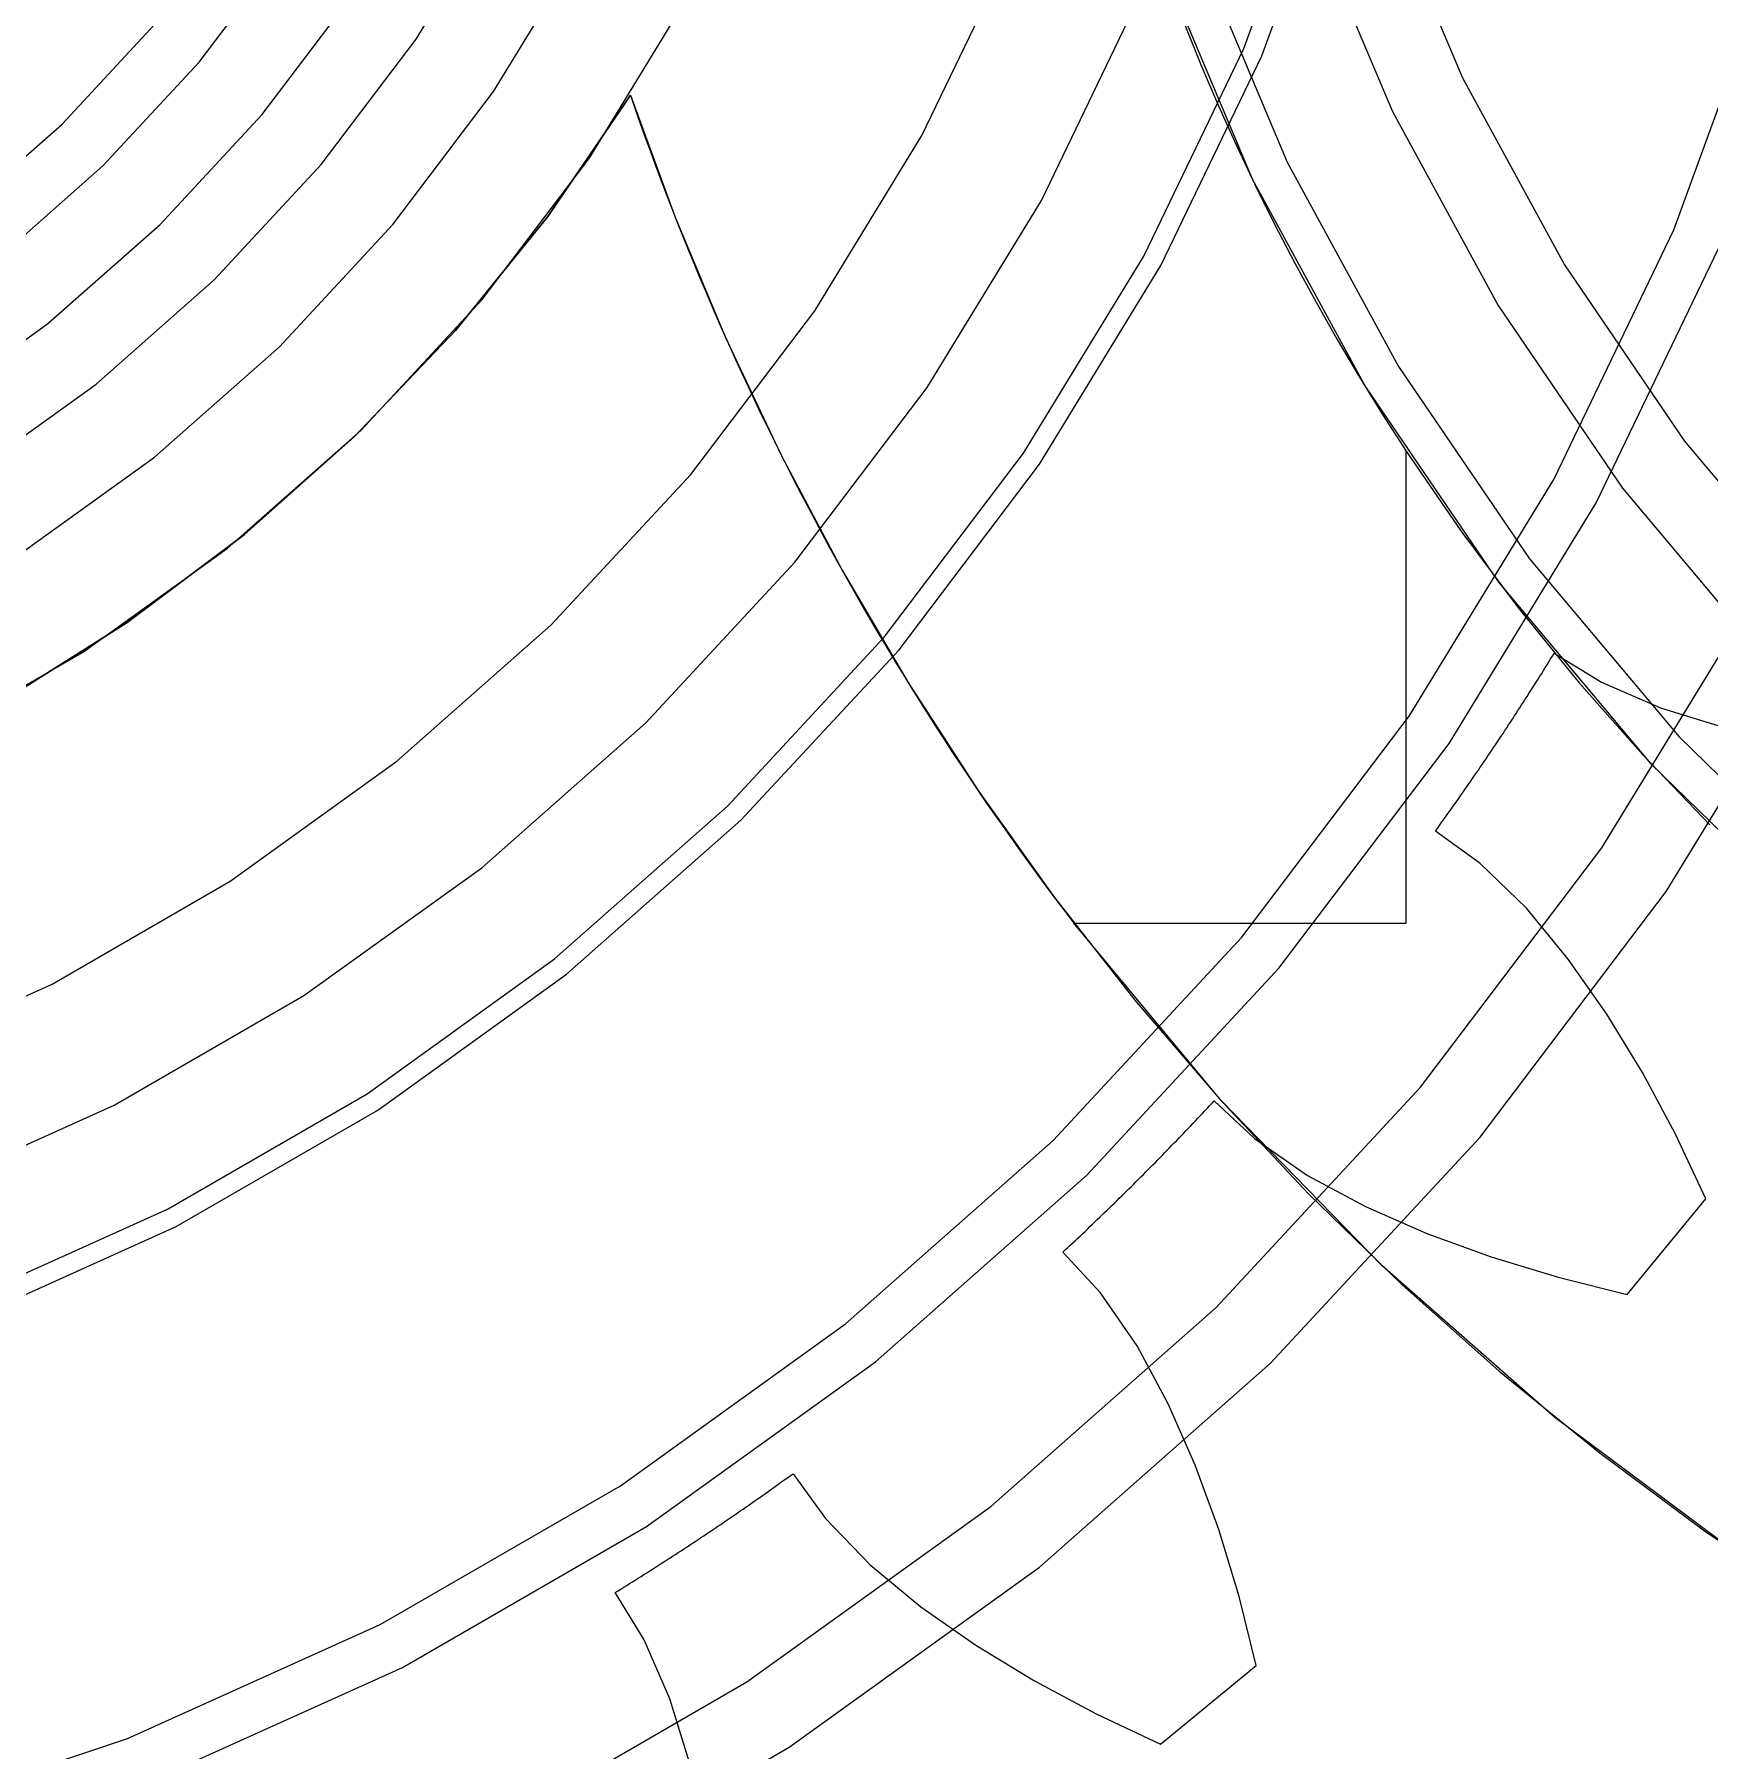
# Model space of a CAD drawing. Header units: millimetres. Extents: x -9 to 243, y -53 to 196.
# Drawn here: x 27.622 to 31.93, y 139.013 to 143.425 of the extents above; entities that cross this region are included whole.
import ezdxf

# ---------------------------------------------------------------- set-up
doc = ezdxf.new("R2010")
doc.units = ezdxf.units.MM
doc.linetypes.add('DASHED', pattern=[1.524, 1.27, -0.254])
doc.layers.add('HIDDEN', color=8, linetype='DASHED')

msp = doc.modelspace()

# ---------------------------------------------------------------- linework, layer by layer
at = {"layer": 'HIDDEN'}
for points in [[(32.21372, 150.27367), (31.77838, 149.84905), (31.38749, 149.38321), (31.04493, 148.88075), (30.75409, 148.34669), (30.51788, 147.78632), (30.33863, 147.20522), (30.21813, 146.60916), (30.15758, 146.00406), (30.15758, 145.39594), (30.21813, 144.79084), (30.33863, 144.19478), (30.51788, 143.61368), (30.75409, 143.05331), (31.04493, 142.51925), (31.38749, 142.01679), (31.77838, 141.55095), (32.21372, 141.12633)], [(32.27988, 150.19869), (31.85169, 149.78104), (31.4672, 149.32283), (31.13025, 148.82861), (30.84419, 148.3033), (30.61184, 147.75212), (30.43554, 147.18054), (30.31702, 146.59425), (30.25746, 145.99908), (30.25746, 145.40092), (30.31702, 144.80575), (30.43554, 144.21946), (30.61184, 143.64788), (30.84419, 143.0967), (31.13025, 142.57139), (31.4672, 142.07717), (31.85169, 141.61896), (32.27988, 141.20131)], [(32.27988, 150.19869), (31.85169, 149.78104), (31.4672, 149.32283), (31.13025, 148.82861), (30.84419, 148.3033), (30.61184, 147.75212), (30.43554, 147.18054), (30.31702, 146.59425), (30.25746, 145.99908), (30.25746, 145.40092), (30.31702, 144.80575), (30.43554, 144.21946), (30.61184, 143.64788), (30.84419, 143.0967), (31.13025, 142.57139), (31.4672, 142.07717), (31.85169, 141.61896), (32.27988, 141.20131)], [(32.27988, 150.19869), (31.85169, 149.78104), (31.4672, 149.32283), (31.13025, 148.82861), (30.84419, 148.3033), (30.61184, 147.75212), (30.43554, 147.18054), (30.31702, 146.59425), (30.25746, 145.99908), (30.25746, 145.40092), (30.31702, 144.80575), (30.43554, 144.21946), (30.61184, 143.64788), (30.84419, 143.0967), (31.13025, 142.57139), (31.4672, 142.07717), (31.85169, 141.61896), (32.27988, 141.20131)], [(32.27988, 150.19869), (31.85169, 149.78104), (31.4672, 149.32283), (31.13025, 148.82861), (30.84419, 148.3033), (30.61184, 147.75212), (30.43554, 147.18054), (30.31702, 146.59425), (30.25746, 145.99908), (30.25746, 145.40092), (30.31702, 144.80575), (30.43554, 144.21946), (30.61184, 143.64788), (30.84419, 143.0967), (31.13025, 142.57139), (31.4672, 142.07717), (31.85169, 141.61896), (32.27988, 141.20131)], [(32.0716, 149.57698), (31.70634, 149.14169), (31.38624, 148.67218), (31.11448, 148.17314), (30.89375, 147.64951), (30.72626, 147.10652), (30.61366, 146.54954), (30.55709, 145.98412), (30.55709, 145.41588), (30.61366, 144.85046), (30.72626, 144.29348), (30.89375, 143.75049), (31.11448, 143.22686), (31.38624, 142.72782), (31.70634, 142.25831), (32.0716, 141.82302)], [(32.0716, 149.57698), (31.70634, 149.14169), (31.38624, 148.67218), (31.11448, 148.17314), (30.89375, 147.64951), (30.72626, 147.10652), (30.61366, 146.54954), (30.55709, 145.98412), (30.55709, 145.41588), (30.61366, 144.85046), (30.72626, 144.29348), (30.89375, 143.75049), (31.11448, 143.22686), (31.38624, 142.72782), (31.70634, 142.25831), (32.0716, 141.82302)], [(32.21821, 149.44095), (31.86577, 149.02092), (31.5569, 148.56789), (31.29467, 148.08636), (31.08169, 147.58111), (30.92007, 147.05717), (30.81143, 146.51973), (30.75684, 145.97415), (30.75684, 145.42585), (30.81143, 144.88027), (30.92007, 144.34283), (31.08169, 143.81889), (31.29467, 143.31364), (31.5569, 142.83211), (31.86577, 142.37908), (32.21821, 141.95905)], [(32.21821, 149.44095), (31.86577, 149.02092), (31.5569, 148.56789), (31.29467, 148.08636), (31.08169, 147.58111), (30.92007, 147.05717), (30.81143, 146.51973), (30.75684, 145.97415), (30.75684, 145.42585), (30.81143, 144.88027), (30.92007, 144.34283), (31.08169, 143.81889), (31.29467, 143.31364), (31.5569, 142.83211), (31.86577, 142.37908), (32.21821, 141.95905)], [(27.18651, 138.81724), (27.86219, 139.04425), (28.51191, 139.33742), (29.12921, 139.69381), (29.70795, 140.1099), (30.24239, 140.58155), (30.72722, 141.10407), (31.15761, 141.67226), (31.52928, 142.28048), (31.83855, 142.92269), (32.08235, 143.5925), (32.25823, 144.28326), (32.36447, 144.98809), (32.4, 145.7)], [(27.90759, 138.92858), (28.5686, 139.22684), (29.19662, 139.58943), (29.78543, 140.01275), (30.32916, 140.4926), (30.82241, 141.02419), (31.26028, 141.60226), (31.63842, 142.22105), (31.95306, 142.87442), (32.20109, 143.55587), (32.38003, 144.25863), (32.48812, 144.97572), (32.52426, 145.7)], [(28.78563, 138.80349), (29.45473, 139.1898), (30.08205, 139.64081), (30.66134, 140.15203), (31.18684, 140.7184), (31.65335, 141.33427), (32.05622, 141.99353), (32.39144, 142.68963), (32.65569, 143.41565), (32.84634, 144.16437), (32.96149, 144.92835), (33, 145.7)], [(28.78563, 138.80349), (29.45473, 139.1898), (30.08205, 139.64081), (30.66134, 140.15203), (31.18684, 140.7184), (31.65335, 141.33427), (32.05622, 141.99353), (32.39144, 142.68963), (32.65569, 143.41565), (32.84634, 144.16437), (32.96149, 144.92835), (33, 145.7)], [(28.87687, 138.62552), (29.56324, 139.02179), (30.20674, 139.48444), (30.80098, 140.00886), (31.34005, 140.58984), (31.8186, 141.22161), (32.23186, 141.89788), (32.57574, 142.61194), (32.8468, 143.3567), (33.04237, 144.12474), (33.16049, 144.90844), (33.2, 145.7)], [(28.87687, 138.62552), (29.56324, 139.02179), (30.20674, 139.48444), (30.80098, 140.00886), (31.34005, 140.58984), (31.8186, 141.22161), (32.23186, 141.89788), (32.57574, 142.61194), (32.8468, 143.3567), (33.04237, 144.12474), (33.16049, 144.90844), (33.2, 145.7)], [(27.42378, 140.1613), (27.96445, 140.40526), (28.47815, 140.70185), (28.95976, 141.0481), (29.40451, 141.44059), (29.80796, 141.87541), (30.16612, 142.34825), (30.47542, 142.85439), (30.73278, 143.38881), (30.93566, 143.94621)], [(27.42378, 140.1613), (27.96445, 140.40526), (28.47815, 140.70185), (28.95976, 141.0481), (29.40451, 141.44059), (29.80796, 141.87541), (30.16612, 142.34825), (30.47542, 142.85439), (30.73278, 143.38881), (30.93566, 143.94621)], [(27.44205, 140.11476), (27.98726, 140.36077), (28.50528, 140.65984), (28.99094, 141.00901), (29.43942, 141.4048), (29.84627, 141.84327), (30.20743, 142.32008), (30.51933, 142.83048), (30.77886, 143.36939), (30.98344, 143.93147)], [(27.44205, 140.11476), (27.98726, 140.36077), (28.50528, 140.65984), (28.99094, 141.00901), (29.43942, 141.4048), (29.84627, 141.84327), (30.20743, 142.32008), (30.51933, 142.83048), (30.77886, 143.36939), (30.98344, 143.93147)], [(27.44205, 140.11476), (27.98726, 140.36077), (28.50528, 140.65984), (28.99094, 141.00901), (29.43942, 141.4048), (29.84627, 141.84327), (30.20743, 142.32008), (30.51933, 142.83048), (30.77886, 143.36939), (30.98344, 143.93147)], [(27.44205, 140.11476), (27.98726, 140.36077), (28.50528, 140.65984), (28.99094, 141.00901), (29.43942, 141.4048), (29.84627, 141.84327), (30.20743, 142.32008), (30.51933, 142.83048), (30.77886, 143.36939), (30.98344, 143.93147)], [(21.78564, 143.58297), (22.01364, 143.24855), (22.27381, 142.9385), (22.56356, 142.65589), (22.88, 142.40353), (23.22, 142.18394), (23.58017, 141.99929), (23.95694, 141.85141), (24.34657, 141.74179), (24.74516, 141.67151), (25.14878, 141.64126), (25.5534, 141.65135), (25.95501, 141.70168), (26.34961, 141.79175), (26.73328, 141.92065), (27.10222, 142.08712), (27.45274, 142.28949), (27.78137, 142.52576), (28.08484, 142.79358), (28.36014, 143.09028), (28.60453, 143.41292), (28.81558, 143.75829)], [(21.78564, 143.58297), (22.01364, 143.24855), (22.27381, 142.9385), (22.56356, 142.65589), (22.88, 142.40353), (23.22, 142.18394), (23.58017, 141.99929), (23.95694, 141.85141), (24.34657, 141.74179), (24.74516, 141.67151), (25.14878, 141.64126), (25.5534, 141.65135), (25.95501, 141.70168), (26.34961, 141.79175), (26.73328, 141.92065), (27.10222, 142.08712), (27.45274, 142.28949), (27.78137, 142.52576), (28.08484, 142.79358), (28.36014, 143.09028), (28.60453, 143.41292), (28.81558, 143.75829)], [(21.78564, 143.58297), (22.01364, 143.24855), (22.27381, 142.9385), (22.56356, 142.65589), (22.88, 142.40353), (23.22, 142.18394), (23.58017, 141.99929), (23.95694, 141.85141), (24.34657, 141.74179), (24.74516, 141.67151), (25.14878, 141.64126), (25.5534, 141.65135), (25.95501, 141.70168), (26.34961, 141.79175), (26.73328, 141.92065), (27.10222, 142.08712), (27.45274, 142.28949), (27.78137, 142.52576), (28.08484, 142.79358), (28.36014, 143.09028), (28.60453, 143.41292), (28.81558, 143.75829)], [(21.78564, 143.58297), (22.01364, 143.24855), (22.27381, 142.9385), (22.56356, 142.65589), (22.88, 142.40353), (23.22, 142.18394), (23.58017, 141.99929), (23.95694, 141.85141), (24.34657, 141.74179), (24.74516, 141.67151), (25.14878, 141.64126), (25.5534, 141.65135), (25.95501, 141.70168), (26.34961, 141.79175), (26.73328, 141.92065), (27.10222, 142.08712), (27.45274, 142.28949), (27.78137, 142.52576), (28.08484, 142.79358), (28.36014, 143.09028), (28.60453, 143.41292), (28.81558, 143.75829)], [(21.10554, 143.70413), (21.32486, 143.3014), (21.58319, 142.9225), (21.87796, 142.57121), (22.20625, 142.25101), (22.56478, 141.96509), (22.95, 141.71628), (23.35808, 141.50707), (23.78496, 141.33953), (24.2264, 141.21533), (24.67802, 141.1357), (25.13532, 141.10143), (25.59376, 141.11286), (26.04878, 141.16988), (26.49587, 141.27193), (26.93057, 141.41798), (27.34857, 141.60659), (27.74571, 141.83588), (28.11805, 142.10358), (28.46189, 142.40701), (28.7738, 142.74318), (29.0507, 143.10873), (29.28982, 143.50003)], [(21.10554, 143.70413), (21.32486, 143.3014), (21.58319, 142.9225), (21.87796, 142.57121), (22.20625, 142.25101), (22.56478, 141.96509), (22.95, 141.71628), (23.35808, 141.50707), (23.78496, 141.33953), (24.2264, 141.21533), (24.67802, 141.1357), (25.13532, 141.10143), (25.59376, 141.11286), (26.04878, 141.16988), (26.49587, 141.27193), (26.93057, 141.41798), (27.34857, 141.60659), (27.74571, 141.83588), (28.11805, 142.10358), (28.46189, 142.40701), (28.7738, 142.74318), (29.0507, 143.10873), (29.28982, 143.50003)], [(21.95546, 143.68675), (22.17229, 143.36872), (22.4197, 143.07387), (22.69525, 142.80511), (22.99618, 142.56513), (23.31951, 142.3563), (23.66203, 142.1807), (24.02033, 142.04007), (24.39085, 141.93583), (24.76991, 141.86899), (25.15374, 141.84022), (25.53853, 141.84982), (25.92045, 141.89768), (26.29571, 141.98333), (26.66057, 142.10592), (27.01142, 142.26423), (27.34476, 142.45668), (27.65728, 142.68137), (27.94588, 142.93605), (28.20768, 143.21821), (28.44009, 143.52503)], [(21.95546, 143.68675), (22.17229, 143.36872), (22.4197, 143.07387), (22.69525, 142.80511), (22.99618, 142.56513), (23.31951, 142.3563), (23.66203, 142.1807), (24.02033, 142.04007), (24.39085, 141.93583), (24.76991, 141.86899), (25.15374, 141.84022), (25.53853, 141.84982), (25.92045, 141.89768), (26.29571, 141.98333), (26.66057, 142.10592), (27.01142, 142.26423), (27.34476, 142.45668), (27.65728, 142.68137), (27.94588, 142.93605), (28.20768, 143.21821), (28.44009, 143.52503)], [(21.58085, 143.45783), (21.82233, 143.10364), (22.09788, 142.77526), (22.40475, 142.47594), (22.7399, 142.20867), (23.1, 141.97609), (23.48147, 141.78052), (23.88051, 141.62391), (24.29316, 141.50781), (24.71532, 141.43337), (25.1428, 141.40134), (25.57134, 141.41202), (25.99669, 141.46533), (26.41461, 141.56072), (26.82097, 141.69724), (27.21171, 141.87355), (27.58295, 142.08789), (27.93101, 142.33812), (28.25242, 142.62177), (28.54399, 142.93601), (28.80283, 143.27772), (29.02635, 143.64351)], [(21.58085, 143.45783), (21.82233, 143.10364), (22.09788, 142.77526), (22.40475, 142.47594), (22.7399, 142.20867), (23.1, 141.97609), (23.48147, 141.78052), (23.88051, 141.62391), (24.29316, 141.50781), (24.71532, 141.43337), (25.1428, 141.40134), (25.57134, 141.41202), (25.99669, 141.46533), (26.41461, 141.56072), (26.82097, 141.69724), (27.21171, 141.87355), (27.58295, 142.08789), (27.93101, 142.33812), (28.25242, 142.62177), (28.54399, 142.93601), (28.80283, 143.27772), (29.02635, 143.64351)], [(22.34047, 143.49611), (22.57436, 143.21737), (22.83485, 142.9633), (23.11934, 142.73643), (23.425, 142.53901), (23.7488, 142.373), (24.08752, 142.24007), (24.4378, 142.14151), (24.79615, 142.07833), (25.159, 142.05113), (25.52276, 142.06021), (25.88382, 142.10545), (26.23857, 142.18642), (26.58349, 142.30231), (26.91517, 142.45197), (27.23029, 142.63391), (27.52574, 142.84632), (27.79856, 143.08709), (28.04606, 143.35383), (28.26577, 143.64388)], [(22.34047, 143.49611), (22.57436, 143.21737), (22.83485, 142.9633), (23.11934, 142.73643), (23.425, 142.53901), (23.7488, 142.373), (24.08752, 142.24007), (24.4378, 142.14151), (24.79615, 142.07833), (25.159, 142.05113), (25.52276, 142.06021), (25.88382, 142.10545), (26.23857, 142.18642), (26.58349, 142.30231), (26.91517, 142.45197), (27.23029, 142.63391), (27.52574, 142.84632), (27.79856, 143.08709), (28.04606, 143.35383), (28.26577, 143.64388)], [(27.18631, 140.76637), (27.66792, 140.98368), (28.1255, 141.24786), (28.5545, 141.55629), (28.95066, 141.90591), (29.31004, 142.29323), (29.62907, 142.7144), (29.90457, 143.16525), (30.13382, 143.6413)], [(27.18631, 140.76637), (27.66792, 140.98368), (28.1255, 141.24786), (28.5545, 141.55629), (28.95066, 141.90591), (29.31004, 142.29323), (29.62907, 142.7144), (29.90457, 143.16525), (30.13382, 143.6413)], [(22.46004, 143.58668), (22.68432, 143.3194), (22.9341, 143.07577), (23.2069, 142.85822), (23.5, 142.66891), (23.8105, 142.50973), (24.1353, 142.38225), (24.47118, 142.28775), (24.8148, 142.22716), (25.16274, 142.20109), (25.51156, 142.20979), (25.85777, 142.25317), (26.19794, 142.33082), (26.52869, 142.44194), (26.84674, 142.58545), (27.14891, 142.75991), (27.43221, 142.96359), (27.69383, 143.19447), (27.93116, 143.45024)], [(22.46004, 143.58668), (22.68432, 143.3194), (22.9341, 143.07577), (23.2069, 142.85822), (23.5, 142.66891), (23.8105, 142.50973), (24.1353, 142.38225), (24.47118, 142.28775), (24.8148, 142.22716), (25.16274, 142.20109), (25.51156, 142.20979), (25.85777, 142.25317), (26.19794, 142.33082), (26.52869, 142.44194), (26.84674, 142.58545), (27.14891, 142.75991), (27.43221, 142.96359), (27.69383, 143.19447), (27.93116, 143.45024)], [(22.46004, 143.58668), (22.68432, 143.3194), (22.9341, 143.07577), (23.2069, 142.85822), (23.5, 142.66891), (23.8105, 142.50973), (24.1353, 142.38225), (24.47118, 142.28775), (24.8148, 142.22716), (25.16274, 142.20109), (25.51156, 142.20979), (25.85777, 142.25317), (26.19794, 142.33082), (26.52869, 142.44194), (26.84674, 142.58545), (27.14891, 142.75991), (27.43221, 142.96359), (27.69383, 143.19447), (27.93116, 143.45024)], [(22.46004, 143.58668), (22.68432, 143.3194), (22.9341, 143.07577), (23.2069, 142.85822), (23.5, 142.66891), (23.8105, 142.50973), (24.1353, 142.38225), (24.47118, 142.28775), (24.8148, 142.22716), (25.16274, 142.20109), (25.51156, 142.20979), (25.85777, 142.25317), (26.19794, 142.33082), (26.52869, 142.44194), (26.84674, 142.58545), (27.14891, 142.75991), (27.43221, 142.96359), (27.69383, 143.19447), (27.93116, 143.45024)], [(27.31418, 140.44056), (27.82759, 140.67222), (28.31539, 140.95385), (28.77272, 141.28265), (29.19504, 141.65535), (29.57815, 142.06825), (29.91825, 142.51724), (30.21195, 142.99787), (30.45634, 143.50534)], [(27.31418, 140.44056), (27.82759, 140.67222), (28.31539, 140.95385), (28.77272, 141.28265), (29.19504, 141.65535), (29.57815, 142.06825), (29.91825, 142.51724), (30.21195, 142.99787), (30.45634, 143.50534)], [(30.58048, 143.44911), (30.62294, 143.34497), (30.66731, 143.24164), (30.71357, 143.13914), (30.76172, 143.03752), (30.81174, 142.9368), (30.8636, 142.83701), (30.91729, 142.7382), (30.9728, 142.6404), (31.0301, 142.54364), (31.08917, 142.44795), (31.15, 142.35336)], [(27.54202, 141.71169), (27.8612, 141.91297), (28.16281, 142.13973), (28.44482, 142.39045), (28.70533, 142.66344), (28.94259, 142.95687), (29.155, 143.26875)], [(29.155, 143.26875), (28.94259, 142.95687), (28.70533, 142.66344), (28.44482, 142.39045), (28.16281, 142.13973), (27.8612, 141.91297), (27.54202, 141.71169)], [(29.155, 143.26875), (29.27053, 142.95465), (29.39995, 142.64602), (29.54301, 142.34347), (29.69943, 142.0476), (29.86889, 141.75901), (30.05106, 141.47826), (30.24557, 141.20592), (30.45203, 140.94252), (30.67004, 140.6886), (30.89917, 140.44466), (31.13894, 140.21119), (31.38889, 139.98864), (31.64853, 139.77746), (31.91732, 139.57808), (32.19474, 139.39089), (32.48024, 139.21626), (32.77324, 139.05454), (33.07317, 138.90605)], [(29.155, 143.26875), (29.16757, 143.23236), (29.18033, 143.19604), (29.19328, 143.15978), (29.20642, 143.12359), (29.21973, 143.08746), (29.23324, 143.05141), (29.24693, 143.01542), (29.2608, 142.97951), (29.27486, 142.94366), (29.2891, 142.90789), (29.30352, 142.8722), (29.31813, 142.83657), (29.33292, 142.80103), (29.3479, 142.76556), (29.36305, 142.73017), (29.37839, 142.69485), (29.3939, 142.65961), (29.4096, 142.62446), (29.42548, 142.58939), (29.44154, 142.55439), (29.45778, 142.51948), (29.47419, 142.48466), (29.49079, 142.44992), (29.50756, 142.41526), (29.52451, 142.38069), (29.54164, 142.34621), (29.55894, 142.31182), (29.57643, 142.27752), (29.59408, 142.2433), (29.61191, 142.20918), (29.62992, 142.17515), (29.6481, 142.14121), (29.66646, 142.10737), (29.68499, 142.07362), (29.70369, 142.03997), (29.72257, 142.00641), (29.74161, 141.97295), (29.76083, 141.93959), (29.78022, 141.90633), (29.79978, 141.87316), (29.81951, 141.8401), (29.83941, 141.80714), (29.85948, 141.77429), (29.87971, 141.74153), (29.90012, 141.70888), (29.92069, 141.67634), (29.94143, 141.6439), (29.96233, 141.61157), (29.98341, 141.57935), (30.00464, 141.54723), (30.02604, 141.51523), (30.04761, 141.48333), (30.06933, 141.45155), (30.09122, 141.41987), (30.11328, 141.38832), (30.13549, 141.35687), (30.15787, 141.32554), (30.1804, 141.29432), (30.2031, 141.26322), (30.22596, 141.23224), (30.24897, 141.20137), (30.27214, 141.17063), (30.29547, 141.14)], [(31.15, 142.35336), (31.29021, 142.14887), (31.43862, 141.95025), (31.59497, 141.75783), (31.75902, 141.57192), (31.93048, 141.39282)], [(31.15, 141.14), (31.15, 142.35336)], [(31.15, 141.14), (31.15, 142.35336)], [(31.22499, 141.3768), (31.23011, 141.38388), (31.23522, 141.39096), (31.24032, 141.39806), (31.24541, 141.40515), (31.25049, 141.41226), (31.25556, 141.41937), (31.26063, 141.42648), (31.26569, 141.4336), (31.27074, 141.44073), (31.27578, 141.44787), (31.28081, 141.45501), (31.28583, 141.46215), (31.29085, 141.4693), (31.29585, 141.47646), (31.30085, 141.48362), (31.30584, 141.49079), (31.31082, 141.49797), (31.31579, 141.50515), (31.32076, 141.51234), (31.32571, 141.51953), (31.33066, 141.52673), (31.3356, 141.53393), (31.34053, 141.54115), (31.34545, 141.54836), (31.35036, 141.55558), (31.35527, 141.56281), (31.36016, 141.57005), (31.36505, 141.57729), (31.36993, 141.58453), (31.3748, 141.59178), (31.37966, 141.59904), (31.38451, 141.6063), (31.38936, 141.61357), (31.39419, 141.62084), (31.39902, 141.62812), (31.40384, 141.63541), (31.40865, 141.6427), (31.41345, 141.65), (31.41824, 141.6573), (31.42303, 141.66461), (31.4278, 141.67192), (31.43257, 141.67924), (31.43733, 141.68657), (31.44207, 141.6939), (31.44681, 141.70124), (31.45155, 141.70858), (31.45627, 141.71593), (31.46098, 141.72328), (31.46569, 141.73064), (31.47039, 141.738), (31.47507, 141.74537), (31.47975, 141.75275), (31.48442, 141.76013), (31.48909, 141.76752), (31.49374, 141.77491), (31.49838, 141.78231), (31.50302, 141.78971), (31.50765, 141.79712), (31.51226, 141.80453), (31.51687, 141.81195), (31.52147, 141.81938), (31.52607, 141.82681), (31.53065, 141.83424)], [(31.22499, 141.3768), (31.23011, 141.38388), (31.23522, 141.39096), (31.24032, 141.39806), (31.24541, 141.40515), (31.25049, 141.41226), (31.25556, 141.41937), (31.26063, 141.42648), (31.26569, 141.4336), (31.27074, 141.44073), (31.27578, 141.44787), (31.28081, 141.45501), (31.28583, 141.46215), (31.29085, 141.4693), (31.29585, 141.47646), (31.30085, 141.48362), (31.30584, 141.49079), (31.31082, 141.49797), (31.31579, 141.50515), (31.32076, 141.51234), (31.32571, 141.51953), (31.33066, 141.52673), (31.3356, 141.53393), (31.34053, 141.54115), (31.34545, 141.54836), (31.35036, 141.55558), (31.35527, 141.56281), (31.36016, 141.57005), (31.36505, 141.57729), (31.36993, 141.58453), (31.3748, 141.59178), (31.37966, 141.59904), (31.38451, 141.6063), (31.38936, 141.61357), (31.39419, 141.62084), (31.39902, 141.62812), (31.40384, 141.63541), (31.40865, 141.6427), (31.41345, 141.65), (31.41824, 141.6573), (31.42303, 141.66461), (31.4278, 141.67192), (31.43257, 141.67924), (31.43733, 141.68657), (31.44207, 141.6939), (31.44681, 141.70124), (31.45155, 141.70858), (31.45627, 141.71593), (31.46098, 141.72328), (31.46569, 141.73064), (31.47039, 141.738), (31.47507, 141.74537), (31.47975, 141.75275), (31.48442, 141.76013), (31.48909, 141.76752), (31.49374, 141.77491), (31.49838, 141.78231), (31.50302, 141.78971), (31.50765, 141.79712), (31.51226, 141.80453), (31.51687, 141.81195), (31.52147, 141.81938), (31.52607, 141.82681), (31.53065, 141.83424)], [(31.53065, 141.83424), (31.65204, 141.75953)], [(31.53065, 141.83424), (31.65204, 141.75953)], [(31.65204, 141.75953), (31.80354, 141.69335)], [(31.65204, 141.75953), (31.80354, 141.69335)], [(31.80354, 141.69335), (31.96527, 141.64419)], [(31.80354, 141.69335), (31.96527, 141.64419)], [(31.34048, 141.29324), (31.22499, 141.3768)], [(31.34048, 141.29324), (31.22499, 141.3768)], [(31.45959, 141.1786), (31.34048, 141.29324)], [(31.45959, 141.1786), (31.34048, 141.29324)], [(31.5669, 141.04799), (31.45959, 141.1786)], [(31.5669, 141.04799), (31.45959, 141.1786)], [(33.03279, 138.92508), (32.50826, 139.20005), (32.00705, 139.51555), (31.5323, 139.86962), (31.08697, 140.26004), (30.67384, 140.68438), (30.29547, 141.14)], [(30.29547, 141.14), (31.15, 141.14)], [(30.29547, 141.14), (31.15, 141.14)], [(31.66584, 140.90653), (31.5669, 141.04799)], [(31.66584, 140.90653), (31.5669, 141.04799)], [(31.75746, 140.75602), (31.66584, 140.90653)], [(31.75746, 140.75602), (31.66584, 140.90653)], [(31.84224, 140.5975), (31.75746, 140.75602)], [(31.84224, 140.5975), (31.75746, 140.75602)], [(30.26677, 140.2942), (30.27317, 140.30015), (30.27956, 140.3061), (30.28595, 140.31206), (30.29232, 140.31803), (30.2987, 140.32401), (30.30506, 140.32999), (30.31142, 140.33598), (30.31777, 140.34198), (30.32411, 140.34799), (30.33044, 140.354), (30.33677, 140.36002), (30.34309, 140.36605), (30.34941, 140.37208), (30.35571, 140.37813), (30.36201, 140.38418), (30.3683, 140.39024), (30.37459, 140.3963), (30.38087, 140.40238), (30.38714, 140.40846), (30.3934, 140.41454), (30.39966, 140.42064), (30.40591, 140.42674), (30.41215, 140.43285), (30.41838, 140.43897), (30.42461, 140.4451), (30.43083, 140.45123), (30.43704, 140.45737), (30.44325, 140.46351), (30.44945, 140.46967), (30.45564, 140.47583), (30.46182, 140.482), (30.468, 140.48818), (30.47417, 140.49436), (30.48033, 140.50055), (30.48649, 140.50675), (30.49263, 140.51296), (30.49877, 140.51917), (30.5049, 140.52539), (30.51103, 140.53162), (30.51715, 140.53785), (30.52326, 140.54409), (30.52936, 140.55034), (30.53546, 140.5566), (30.54154, 140.56286), (30.54762, 140.56913), (30.5537, 140.57541), (30.55976, 140.5817), (30.56582, 140.58799), (30.57187, 140.59429), (30.57792, 140.60059), (30.58395, 140.60691), (30.58998, 140.61323), (30.596, 140.61956), (30.60201, 140.62589), (30.60802, 140.63223), (30.61402, 140.63858), (30.62001, 140.64494), (30.62599, 140.6513), (30.63197, 140.65768), (30.63794, 140.66405), (30.6439, 140.67044), (30.64985, 140.67683), (30.6558, 140.68323)], [(30.26677, 140.2942), (30.27317, 140.30015), (30.27956, 140.3061), (30.28595, 140.31206), (30.29232, 140.31803), (30.2987, 140.32401), (30.30506, 140.32999), (30.31142, 140.33598), (30.31777, 140.34198), (30.32411, 140.34799), (30.33044, 140.354), (30.33677, 140.36002), (30.34309, 140.36605), (30.34941, 140.37208), (30.35571, 140.37813), (30.36201, 140.38418), (30.3683, 140.39024), (30.37459, 140.3963), (30.38087, 140.40238), (30.38714, 140.40846), (30.3934, 140.41454), (30.39966, 140.42064), (30.40591, 140.42674), (30.41215, 140.43285), (30.41838, 140.43897), (30.42461, 140.4451), (30.43083, 140.45123), (30.43704, 140.45737), (30.44325, 140.46351), (30.44945, 140.46967), (30.45564, 140.47583), (30.46182, 140.482), (30.468, 140.48818), (30.47417, 140.49436), (30.48033, 140.50055), (30.48649, 140.50675), (30.49263, 140.51296), (30.49877, 140.51917), (30.5049, 140.52539), (30.51103, 140.53162), (30.51715, 140.53785), (30.52326, 140.54409), (30.52936, 140.55034), (30.53546, 140.5566), (30.54154, 140.56286), (30.54762, 140.56913), (30.5537, 140.57541), (30.55976, 140.5817), (30.56582, 140.58799), (30.57187, 140.59429), (30.57792, 140.60059), (30.58395, 140.60691), (30.58998, 140.61323), (30.596, 140.61956), (30.60201, 140.62589), (30.60802, 140.63223), (30.61402, 140.63858), (30.62001, 140.64494), (30.62599, 140.6513), (30.63197, 140.65768), (30.63794, 140.66405), (30.6439, 140.67044), (30.64985, 140.67683), (30.6558, 140.68323)], [(30.6558, 140.68323), (30.76028, 140.58627)], [(30.6558, 140.68323), (30.76028, 140.58627)], [(30.76028, 140.58627), (30.89596, 140.49181)], [(30.76028, 140.58627), (30.89596, 140.49181)], [(31.92043, 140.43166), (31.84224, 140.5975)], [(31.92043, 140.43166), (31.84224, 140.5975)], [(30.89596, 140.49181), (31.04499, 140.41204)], [(30.89596, 140.49181), (31.04499, 140.41204)], [(31.04499, 140.41204), (31.20303, 140.34259)], [(31.04499, 140.41204), (31.20303, 140.34259)], [(31.71844, 140.18554), (31.92043, 140.43166)], [(31.71844, 140.18554), (31.92043, 140.43166)], [(31.20303, 140.34259), (31.36852, 140.2821)], [(31.20303, 140.34259), (31.36852, 140.2821)], [(30.36373, 140.18972), (30.26677, 140.2942)], [(30.36373, 140.18972), (30.26677, 140.2942)], [(31.36852, 140.2821), (31.54054, 140.22988)], [(31.36852, 140.2821), (31.54054, 140.22988)], [(31.54054, 140.22988), (31.71844, 140.18554)], [(31.54054, 140.22988), (31.71844, 140.18554)], [(30.45819, 140.05404), (30.36373, 140.18972)], [(30.45819, 140.05404), (30.36373, 140.18972)], [(30.53796, 139.90501), (30.45819, 140.05404)], [(30.53796, 139.90501), (30.45819, 140.05404)], [(30.60741, 139.74697), (30.53796, 139.90501)], [(30.60741, 139.74697), (30.53796, 139.90501)], [(30.6679, 139.58148), (30.60741, 139.74697)], [(30.6679, 139.58148), (30.60741, 139.74697)], [(29.11576, 139.41935), (29.12319, 139.42393), (29.13062, 139.42853), (29.13805, 139.43313), (29.14547, 139.43774), (29.15288, 139.44235), (29.16029, 139.44698), (29.16769, 139.45162), (29.17509, 139.45626), (29.18248, 139.46091), (29.18987, 139.46558), (29.19725, 139.47025), (29.20463, 139.47493), (29.212, 139.47961), (29.21936, 139.48431), (29.22672, 139.48902), (29.23407, 139.49373), (29.24142, 139.49845), (29.24876, 139.50319), (29.2561, 139.50793), (29.26343, 139.51267), (29.27076, 139.51743), (29.27808, 139.5222), (29.28539, 139.52697), (29.2927, 139.53176), (29.3, 139.53655), (29.3073, 139.54135), (29.31459, 139.54616), (29.32188, 139.55098), (29.32916, 139.55581), (29.33643, 139.56064), (29.3437, 139.56549), (29.35096, 139.57034), (29.35822, 139.5752), (29.36547, 139.58007), (29.37271, 139.58495), (29.37995, 139.58984), (29.38719, 139.59473), (29.39442, 139.59964), (29.40164, 139.60455), (29.40885, 139.60947), (29.41607, 139.6144), (29.42327, 139.61934), (29.43047, 139.62429), (29.43766, 139.62924), (29.44485, 139.63421), (29.45203, 139.63918), (29.45921, 139.64416), (29.46638, 139.64915), (29.47354, 139.65415), (29.4807, 139.65915), (29.48785, 139.66417), (29.49499, 139.66919), (29.50213, 139.67422), (29.50927, 139.67926), (29.5164, 139.68431), (29.52352, 139.68937), (29.53063, 139.69444), (29.53774, 139.69951), (29.54485, 139.70459), (29.55194, 139.70968), (29.55904, 139.71478), (29.56612, 139.71989), (29.5732, 139.72501)], [(29.11576, 139.41935), (29.12319, 139.42393), (29.13062, 139.42853), (29.13805, 139.43313), (29.14547, 139.43774), (29.15288, 139.44235), (29.16029, 139.44698), (29.16769, 139.45162), (29.17509, 139.45626), (29.18248, 139.46091), (29.18987, 139.46558), (29.19725, 139.47025), (29.20463, 139.47493), (29.212, 139.47961), (29.21936, 139.48431), (29.22672, 139.48902), (29.23407, 139.49373), (29.24142, 139.49845), (29.24876, 139.50319), (29.2561, 139.50793), (29.26343, 139.51267), (29.27076, 139.51743), (29.27808, 139.5222), (29.28539, 139.52697), (29.2927, 139.53176), (29.3, 139.53655), (29.3073, 139.54135), (29.31459, 139.54616), (29.32188, 139.55098), (29.32916, 139.55581), (29.33643, 139.56064), (29.3437, 139.56549), (29.35096, 139.57034), (29.35822, 139.5752), (29.36547, 139.58007), (29.37271, 139.58495), (29.37995, 139.58984), (29.38719, 139.59473), (29.39442, 139.59964), (29.40164, 139.60455), (29.40885, 139.60947), (29.41607, 139.6144), (29.42327, 139.61934), (29.43047, 139.62429), (29.43766, 139.62924), (29.44485, 139.63421), (29.45203, 139.63918), (29.45921, 139.64416), (29.46638, 139.64915), (29.47354, 139.65415), (29.4807, 139.65915), (29.48785, 139.66417), (29.49499, 139.66919), (29.50213, 139.67422), (29.50927, 139.67926), (29.5164, 139.68431), (29.52352, 139.68937), (29.53063, 139.69444), (29.53774, 139.69951), (29.54485, 139.70459), (29.55194, 139.70968), (29.55904, 139.71478), (29.56612, 139.71989), (29.5732, 139.72501)], [(29.5732, 139.72501), (29.65676, 139.60952)], [(29.5732, 139.72501), (29.65676, 139.60952)], [(29.65676, 139.60952), (29.7714, 139.49041)], [(29.65676, 139.60952), (29.7714, 139.49041)], [(30.72012, 139.40946), (30.6679, 139.58148)], [(30.72012, 139.40946), (30.6679, 139.58148)], [(29.7714, 139.49041), (29.90201, 139.3831)], [(29.7714, 139.49041), (29.90201, 139.3831)], [(29.19047, 139.29796), (29.11576, 139.41935)], [(29.19047, 139.29796), (29.11576, 139.41935)], [(29.90201, 139.3831), (30.04347, 139.28416)], [(29.90201, 139.3831), (30.04347, 139.28416)], [(30.76446, 139.23156), (30.72012, 139.40946)], [(30.76446, 139.23156), (30.72012, 139.40946)], [(29.25665, 139.14646), (29.19047, 139.29796)], [(29.25665, 139.14646), (29.19047, 139.29796)], [(30.04347, 139.28416), (30.19398, 139.19254)], [(30.04347, 139.28416), (30.19398, 139.19254)], [(30.51834, 139.02957), (30.76446, 139.23156)], [(30.51834, 139.02957), (30.76446, 139.23156)], [(30.19398, 139.19254), (30.3525, 139.10776)], [(30.19398, 139.19254), (30.3525, 139.10776)], [(29.30581, 138.98473), (29.25665, 139.14646)], [(29.30581, 138.98473), (29.25665, 139.14646)], [(30.3525, 139.10776), (30.51834, 139.02957)], [(30.3525, 139.10776), (30.51834, 139.02957)]]:
    msp.add_lwpolyline(points, dxfattribs=at)

doc.saveas('drawing.dxf')
